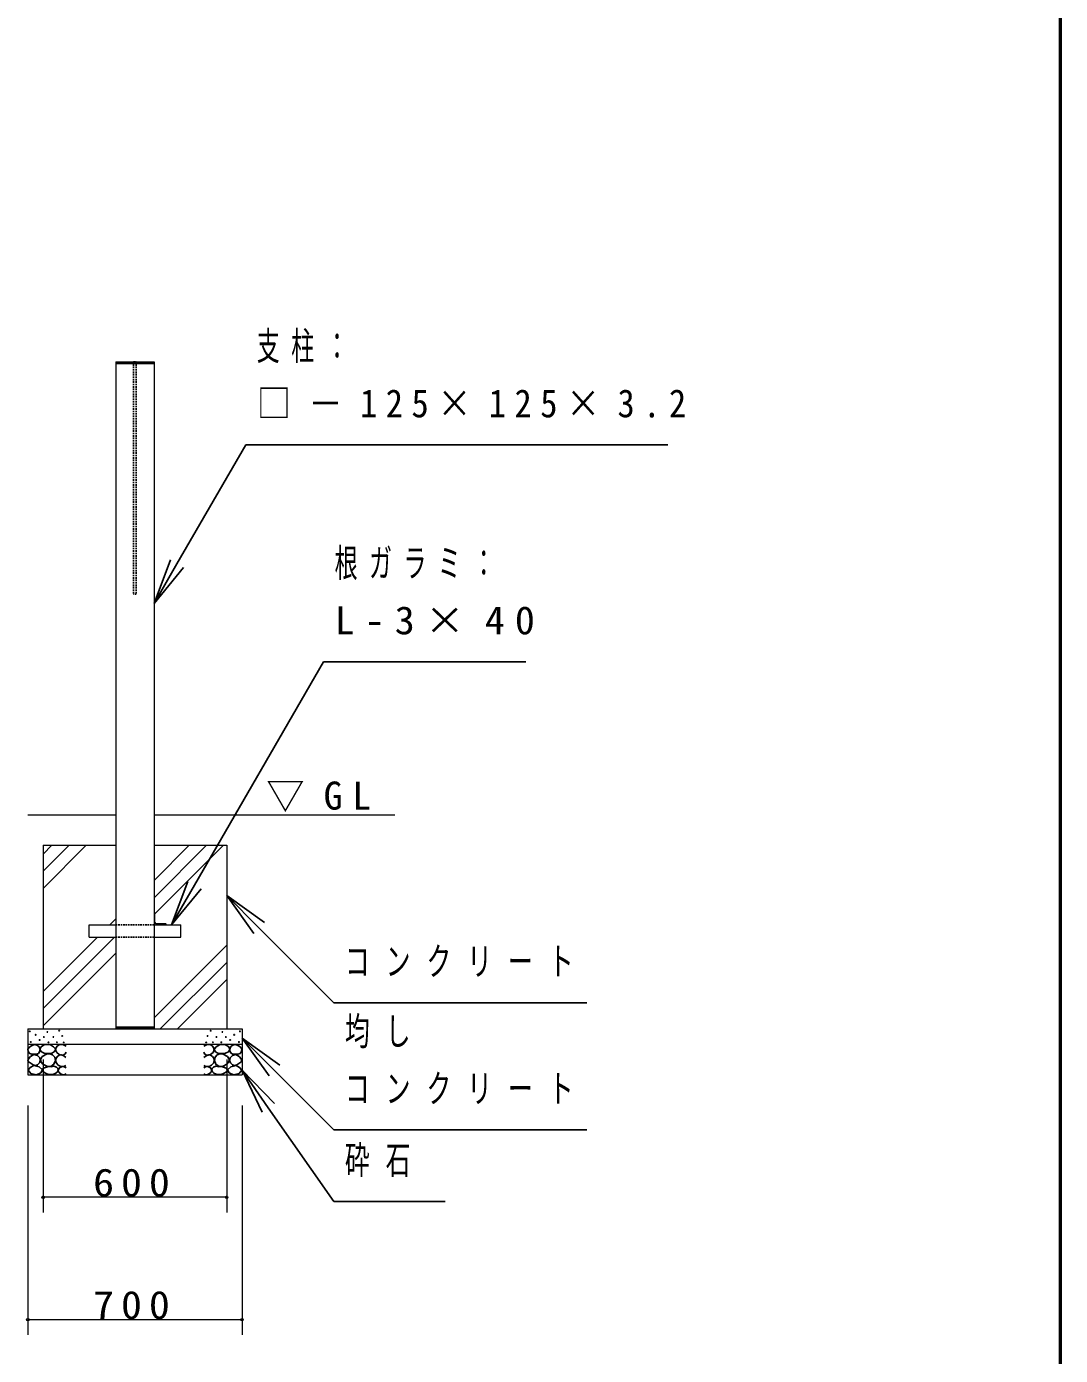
# Model space of a CAD drawing. Units: millimetres at full size. Extents: x -19540 to 0, y -2390 to 13350.
# Drawn here: x -3379 to 0, y 2333 to 6675 of the extents above; entities that cross this region are included whole.
import ezdxf

# ---------------------------------------------------------------- set-up
doc = ezdxf.new("R2010")
doc.units = ezdxf.units.MM
doc.linetypes.add('USER4', pattern=[8, 5, -3])
for name, color, linetype, lineweight in [('A3図枠', 7, 'Continuous', 25), ('線', 2, 'Continuous', 25), ('補助', 2, 'Continuous', 13)]:
    doc.layers.add(name, color=color, linetype=linetype, lineweight=lineweight)
doc.styles.add('ＭＳ ゴシック', font='')
doc.styles.get('ＭＳ ゴシック').set_extended_font_data('MS Gothic')

# ---------------------------------------------------------------- blocks, each defined once
blk = doc.blocks.new('dimension_origin')
at = {"color": 0, "linetype": 'Continuous', "lineweight": -2}
blk.add_circle((0, 0), 1.25, dxfattribs=at)

msp = doc.modelspace()

# ---------------------------------------------------------------- linework, layer by layer
at = {"layer": 'A3図枠', "lineweight": 50}
msp.add_line((0, 0), (0, 13350), dxfattribs=at)
at = {"layer": '線', "color": 7, "lineweight": 13}
for p, q in [((-3087.5, 5580), (-3087.5, 3400)), ((-3087.5, 5580), (-2962.5, 5580)), ((-2962.5, 5580), (-2962.5, 3400)), ((-3375, 4100), (-3087.5, 4100)), ((-2962.5, 4100), (-2175, 4100)), ((-3325, 4000), (-3325, 3400)), ((-3325, 4000), (-3087.5, 4000)), ((-2962.5, 4000), (-2725, 4000)), ((-2725, 4000), (-2725, 3400)), ((-2961.5, 3780), (-2962.5, 3780)), ((-2962.5, 3780), (-2962.5, 3740)), ((-2959.5, 3747.5), (-2959.5, 3778)), ((-3175, 3700), (-3175, 3740)), ((-3175, 3740), (-3087.5, 3740)), ((-2962.5, 3740), (-2875, 3740)), ((-2962.5, 3740), (-2922.5, 3740)), ((-2924.5, 3743), (-2955, 3743)), ((-2922.5, 3740), (-2922.5, 3741)), ((-2875, 3700), (-2875, 3740)), ((-3175, 3700), (-3087.5, 3700)), ((-2962.5, 3700), (-2875, 3700)), ((-3375, 3400), (-3375, 3250)), ((-3375, 3400), (-2675, 3400)), ((-2962.5, 3400), (-3087.5, 3400)), ((-2675, 3400), (-2675, 3250)), ((-3375, 3350), (-2675, 3350)), ((-3375, 3250), (-2675, 3250))]:
    msp.add_line(p, q, dxfattribs=at)
at = {"layer": '線'}
for p, q in [((-3087.5, 5574), (-2962.5, 5574)), ((-2962.5, 3406), (-3087.5, 3406))]:
    msp.add_line(p, q, dxfattribs=at)
at = {"layer": '線', "color": 4, "linetype": 'USER4'}
for p, q in [((-3029.5, 5580), (-3029.5, 4820)), ((-3029.5, 5580), (-3020.5, 5580)), ((-3020.5, 5580), (-3020.5, 4820)), ((-3020.5, 4820), (-3029.5, 4820)), ((-3087.5, 3740), (-2962.5, 3740)), ((-3087.5, 3700), (-2962.5, 3700))]:
    msp.add_line(p, q, dxfattribs=at)
at = {"layer": '線'}
for points in [[(-3352.551, 3349.402), (-3359.014, 3346.862), (-3365.225, 3343.382), (-3371.083, 3339.344), (-3374.731, 3333.877), (-3373.719, 3326.294), (-3368.711, 3319.935), (-3361.845, 3317.345), (-3354.136, 3317.084), (-3346.523, 3317.688), (-3340.194, 3320.252), (-3336.442, 3325.538), (-3335.125, 3331.976), (-3335.973, 3337.181), (-3338.927, 3342.115), (-3345.087, 3346.942)], [(-3313.127, 3349.493), (-3318.032, 3348.876), (-3323.669, 3346.79), (-3331.64, 3341.002), (-3335.292, 3334.086), (-3334.417, 3330.124), (-3330.696, 3325.707), (-3321.205, 3320.934), (-3311.235, 3319.49), (-3303.885, 3319.318), (-3296.369, 3320.842), (-3288.77, 3325.456), (-3285.016, 3331.653), (-3285.986, 3336.306), (-3290.693, 3341.654), (-3301.361, 3347.861)], [(-2736.873, 3349.493), (-2731.968, 3348.876), (-2726.331, 3346.79), (-2718.36, 3341.002), (-2714.708, 3334.086), (-2715.583, 3330.124), (-2719.304, 3325.707), (-2728.795, 3320.934), (-2738.765, 3319.49), (-2746.115, 3319.318), (-2753.631, 3320.842), (-2761.23, 3325.456), (-2764.984, 3331.653), (-2764.014, 3336.306), (-2759.307, 3341.654), (-2748.639, 3347.861)], [(-2697.449, 3349.402), (-2690.986, 3346.862), (-2684.775, 3343.382), (-2678.917, 3339.344), (-2675.269, 3333.877), (-2676.281, 3326.294), (-2681.289, 3319.935), (-2688.155, 3317.345), (-2695.864, 3317.084), (-2703.477, 3317.688), (-2709.806, 3320.252), (-2713.558, 3325.538), (-2714.875, 3331.976), (-2714.027, 3337.181), (-2711.073, 3342.115), (-2704.913, 3346.942)], [(-3355.086, 3316.45), (-3360.415, 3313.657), (-3365.859, 3309.479), (-3372.308, 3302.659), (-3374.731, 3295.855), (-3371.103, 3291.027), (-3364.592, 3286.666), (-3357.954, 3282.379), (-3351.284, 3280.329), (-3343.64, 3282.776), (-3337.343, 3289.201), (-3334.236, 3297.478), (-3335.759, 3305.994), (-3343.917, 3313.245)], [(-3325.831, 3285.163), (-3313.242, 3278.307), (-3299.883, 3277.324), (-3289.599, 3284.778), (-3284.747, 3296.515), (-3287.027, 3307.293), (-3293.936, 3315.436), (-3302.761, 3318.869), (-3313.938, 3317.598), (-3327.692, 3309.543), (-3333.669, 3298.678), (-3331.034, 3291.484)], [(-2724.169, 3285.163), (-2736.758, 3278.307), (-2750.117, 3277.324), (-2760.401, 3284.778), (-2765.253, 3296.515), (-2762.973, 3307.293), (-2756.064, 3315.436), (-2747.239, 3318.869), (-2736.062, 3317.598), (-2722.308, 3309.543), (-2716.331, 3298.678), (-2718.966, 3291.484)], [(-2694.914, 3316.45), (-2689.585, 3313.657), (-2684.141, 3309.479), (-2677.692, 3302.659), (-2675.269, 3295.855), (-2678.897, 3291.027), (-2685.408, 3286.666), (-2692.046, 3282.379), (-2698.716, 3280.329), (-2706.36, 3282.776), (-2712.657, 3289.201), (-2715.764, 3297.478), (-2714.241, 3305.994), (-2706.083, 3313.245)], [(-3355.905, 3280.517), (-3367.225, 3274.498), (-3374.036, 3265.683), (-3365.549, 3254.413), (-3347.114, 3250.299), (-3332.761, 3256.41), (-3327.335, 3266.782), (-3338.117, 3275.89)], [(-3298.802, 3276.373), (-3306.337, 3276.999), (-3314.479, 3275.562), (-3323.406, 3271.504), (-3327.723, 3266.102), (-3325.037, 3261.419), (-3319.074, 3256.912), (-3312.595, 3253.068), (-3305.289, 3250.695), (-3293.44, 3250.928), (-3283.124, 3255.02), (-3278.421, 3259.827), (-3276.367, 3265.561), (-3277.427, 3270.709), (-3281.503, 3275.292), (-3289.901, 3277.832)], [(-2751.198, 3276.373), (-2743.663, 3276.999), (-2735.521, 3275.562), (-2726.594, 3271.504), (-2722.277, 3266.102), (-2724.963, 3261.419), (-2730.926, 3256.912), (-2737.405, 3253.068), (-2744.711, 3250.695), (-2756.56, 3250.928), (-2766.876, 3255.02), (-2771.579, 3259.827), (-2773.633, 3265.561), (-2772.573, 3270.709), (-2768.497, 3275.292), (-2760.099, 3277.832)], [(-2694.095, 3280.517), (-2682.775, 3274.498), (-2675.964, 3265.683), (-2684.451, 3254.413), (-2702.886, 3250.299), (-2717.239, 3256.41), (-2722.665, 3266.782), (-2711.883, 3275.89)]]:
    msp.add_lwpolyline(points, close=True, dxfattribs=at)
for points in [[(-3250, 3343.299), (-3258.427, 3348.154), (-3267.11, 3349.636), (-3272.729, 3347.948), (-3277.883, 3344.249), (-3282.355, 3338.941), (-3284.22, 3332.209), (-3280.552, 3323.439), (-3272.496, 3317), (-3264.197, 3314.621), (-3256.971, 3315.733), (-3252.921, 3319.109), (-3250, 3323.654)], [(-2800, 3343.299), (-2791.573, 3348.154), (-2782.89, 3349.636), (-2777.271, 3347.948), (-2772.117, 3344.249), (-2767.645, 3338.941), (-2765.78, 3332.209), (-2769.448, 3323.439), (-2777.504, 3317), (-2785.803, 3314.621), (-2793.029, 3315.733), (-2797.079, 3319.109), (-2800, 3323.654)], [(-3250.317, 3307.178), (-3257.457, 3312.64), (-3265.526, 3315.099), (-3272.231, 3313.875), (-3278.199, 3310.03), (-3282.592, 3304.249), (-3284.22, 3297.039), (-3281.556, 3288.431), (-3275.348, 3281.513), (-3267.709, 3277.642), (-3260.139, 3276.761), (-3254.985, 3278.2), (-3250.317, 3280.88)], [(-2799.683, 3307.178), (-2792.543, 3312.64), (-2784.474, 3315.099), (-2777.769, 3313.875), (-2771.801, 3310.03), (-2767.408, 3304.249), (-2765.78, 3297.039), (-2768.444, 3288.431), (-2774.652, 3281.513), (-2782.291, 3277.642), (-2789.861, 3276.761), (-2795.015, 3278.2), (-2799.683, 3280.88)], [(-3250, 3272.642), (-3256.018, 3275.96), (-3263.307, 3276.761), (-3272.024, 3272.427), (-3276.298, 3265.671), (-3275.686, 3262.001), (-3272.813, 3257.75), (-3265.651, 3252.278), (-3258.238, 3250.462), (-3253.942, 3251.514), (-3250, 3253.631)], [(-2800, 3272.642), (-2793.982, 3275.96), (-2786.693, 3276.761), (-2777.976, 3272.427), (-2773.702, 3265.671), (-2774.314, 3262.001), (-2777.187, 3257.75), (-2784.349, 3252.278), (-2791.762, 3250.462), (-2796.058, 3251.514), (-2800, 3253.631)]]:
    msp.add_lwpolyline(points, dxfattribs=at)
for centre in [(-3368.394, 3392.177), (-3311.044, 3389.959), (-3272.583, 3394.091), (-2777.417, 3394.091), (-2738.956, 3389.959), (-2681.606, 3392.177), (-3365.225, 3357.323), (-3349.383, 3380.77), (-3336.392, 3363.977), (-3322.451, 3373.483), (-3307.559, 3356.373), (-3291.504, 3373.549), (-3279.881, 3356.521), (-3262.582, 3377.063), (-3257.717, 3355.98), (-2792.283, 3355.98), (-2787.418, 3377.063), (-2770.119, 3356.521), (-2758.496, 3373.549), (-2742.441, 3356.373), (-2727.549, 3373.483), (-2713.608, 3363.977), (-2700.617, 3380.77), (-2684.775, 3357.323)]:
    msp.add_circle(centre, 1, dxfattribs=at)
at = {"layer": '線', "color": 7, "lineweight": 13}
for centre, radius, start, end in [((-2961.5, 3778), 2, 0, 90), ((-2955, 3747.5), 4.5, 180, 270), ((-2924.5, 3741), 2, 0, 90)]:
    msp.add_arc(centre, radius, start, end, dxfattribs=at)
at = {"layer": '補助', "lineweight": 25}
for p, q in [((-2887.5, 4919.904), (-2663.037, 5308.686)), ((-2663.037, 5308.686), (-2613.037, 5308.686)), ((-2613.037, 5308.686), (-1282.795, 5308.686)), ((-2909.151, 4932.404), (-2962.5, 4790)), ((-2962.5, 4790), (-2887.5, 4919.904)), ((-2865.849, 4907.404), (-2962.5, 4790)), ((-2830.048, 3869.716), (-2408.527, 4599.812)), ((-2408.527, 4599.812), (-2358.527, 4599.812)), ((-2358.527, 4599.812), (-1747.554, 4599.812)), ((-2851.699, 3882.216), (-2905.048, 3739.812)), ((-2905.048, 3739.812), (-2830.048, 3869.716)), ((-2808.398, 3857.216), (-2905.048, 3739.812)), ((-2636.612, 3711.904), (-2725, 3835.648)), ((-2601.256, 3747.259), (-2725, 3835.648)), ((-2725, 3835.648), (-2618.934, 3729.582)), ((-2618.934, 3729.582), (-2375, 3485.648)), ((-2375, 3485.648), (-2325, 3485.648)), ((-2325, 3485.648), (-1548.411, 3485.648)), ((-2586.612, 3246.256), (-2675, 3370)), ((-2551.256, 3281.612), (-2675, 3370)), ((-2675, 3370), (-2568.934, 3263.934)), ((-2609.442, 3127.788), (-2675, 3265)), ((-2568.485, 3156.467), (-2675, 3265)), ((-2675, 3265), (-2588.964, 3142.127)), ((-2568.934, 3263.934), (-2375, 3070)), ((-2588.964, 3142.127), (-2375, 2836.556)), ((-2375, 3070), (-2325, 3070)), ((-2325, 3070), (-1548.411, 3070)), ((-2375, 2836.556), (-2325, 2836.556)), ((-2325, 2836.556), (-2010.625, 2836.556))]:
    msp.add_line(p, q, dxfattribs=at)
at = {"layer": '補助'}
for p, q in [((-3325, 3859.205), (-3184.205, 4000)), ((-3325, 3915.331), (-3240.331, 4000)), ((-3325, 3971.458), (-3296.458, 4000)), ((-2962.5, 3828.819), (-2791.319, 4000)), ((-2962.5, 3884.945), (-2847.445, 4000)), ((-2959.5, 3775.692), (-2735.192, 4000)), ((-3107.445, 3740), (-3087.5, 3759.945)), ((-3325, 3466.319), (-3091.319, 3700)), ((-3325, 3522.445), (-3147.445, 3700)), ((-3325, 3410.192), (-3087.5, 3647.692)), ((-2962.5, 3435.932), (-2725, 3673.432)), ((-2942.306, 3400), (-2725, 3617.306)), ((-2886.179, 3400), (-2725, 3561.179)), ((-3325, 3300), (-3325, 2800)), ((-2725, 3300), (-2725, 2800)), ((-3375, 3150), (-3375, 2400)), ((-2675, 3150), (-2675, 2400)), ((-2725, 2850), (-3325, 2850)), ((-2675, 2450), (-3375, 2450))]:
    msp.add_line(p, q, dxfattribs=at)

# ---------------------------------------------------------------- block references
at = {"layer": '補助', "xscale": 3.33, "yscale": 3.33}
for p in [(-3325, 2850), (-3375, 2450)]:
    msp.add_blockref('dimension_origin', p, dxfattribs=at)
at = {"layer": '補助', "xscale": 3.33, "yscale": 3.33, "rotation": 180}
for p in [(-2725, 2850), (-2675, 2450)]:
    msp.add_blockref('dimension_origin', p, dxfattribs=at)

# ---------------------------------------------------------------- texts
at = {"layer": '補助', "char_height": 91.64, "style": 'ＭＳ ゴシック'}
for s, insert, attachment_point in [('\\T1.5;\\W0.6;支柱：', (-2626.787, 5677.436), 1), ('\\T1.5;\\W0.9;□－125×125×3.2', (-2626.787, 5489.936), 1), ('\\T1.5;\\W0.6;根ガラミ：', (-2372.277, 4968.562), 1), ('\\T1.5;\\W1.05;L-3×40', (-2372.277, 4781.062), 1), ('\\T1.5;▽GL', (-2595.833, 4108.333), 7), ('\\T1.64;\\W0.65;コンクリート', (-2338.75, 3666.898), 1), ('\\T1.64;\\W0.65;均し', (-2338.75, 3438.75), 1), ('\\T1.64;\\W0.65;コンクリート', (-2338.75, 3251.25), 1), ('\\T1.64;\\W0.65;砕石', (-2338.75, 3017.806), 1), ('\\T1.33;\\W1.1;600', (-3025, 2851), 8), ('\\T1.33;\\W1.1;700', (-3025, 2451), 8)]:
    msp.add_mtext(s, dxfattribs=dict(at, insert=insert, attachment_point=attachment_point))

doc.saveas('drawing.dxf')
